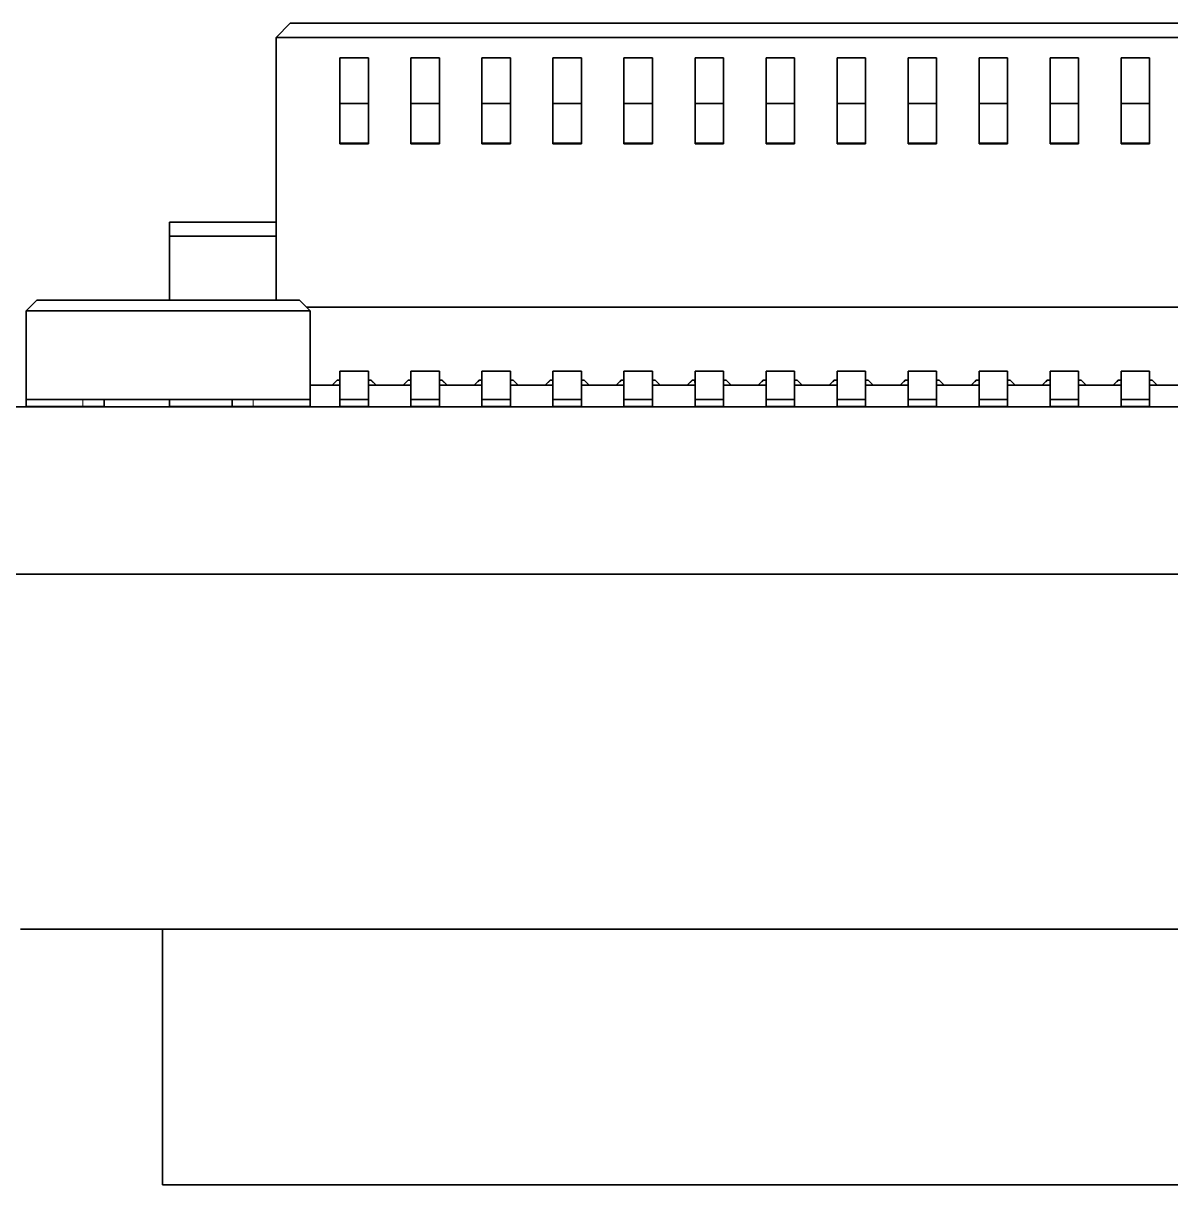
# Model space of a CAD drawing. Extents: x 415 to 970, y 249 to 591.
# Drawn here: x 596.67 to 604.75, y 332.72 to 340.9 of the extents above; entities that cross this region are included whole.
import ezdxf

# ---------------------------------------------------------------- set-up
doc = ezdxf.new("R2010")
doc.units = 0

msp = doc.modelspace()

# ---------------------------------------------------------------- linework, layer by layer
at = {"color": 7, "lineweight": 35, "ltscale": 0.003535}
msp.add_line((598.4489, 340.8046), (598.5488, 340.9046), dxfattribs=at)
msp.add_line((598.4489, 340.8046), (598.5488, 340.9046), dxfattribs=at)
at = {"color": 7, "lineweight": 35, "ltscale": 0.235001}
msp.add_line((607.9489, 340.9046), (598.5488, 340.9046), dxfattribs=at)
msp.add_line((607.9489, 340.9046), (598.5488, 340.9046), dxfattribs=at)
at = {"color": 7, "lineweight": 35, "ltscale": 0.046249}
for p, q in [((598.4489, 340.8046), (598.4489, 338.9546)), ((598.4489, 340.8046), (598.4489, 338.9546)), ((598.6138, 338.9546), (596.7639, 338.9546))]:
    msp.add_line(p, q, dxfattribs=at)
at = {"color": 7, "lineweight": 35, "ltscale": 0.0325}
for p, q in [((598.4489, 339.5046), (598.4489, 340.8046)), ((598.4489, 340.8046), (598.4489, 339.5046)), ((598.4489, 340.8046), (598.4489, 339.5046))]:
    msp.add_line(p, q, dxfattribs=at)
at = {"color": 7, "lineweight": 35, "ltscale": 0.239999}
msp.add_line((598.4489, 340.8046), (608.0488, 340.8046), dxfattribs=at)
msp.add_line((598.4489, 340.8046), (608.0488, 340.8046), dxfattribs=at)
at = {"color": 7, "lineweight": 35, "ltscale": 0.008055}
for p, q in [((598.8989, 340.3395), (598.8989, 340.6617)), ((598.8989, 340.3395), (598.8989, 340.6617)), ((599.0988, 340.3395), (599.0988, 340.6617)), ((599.0988, 340.3395), (599.0988, 340.6617)), ((599.3989, 340.3395), (599.3989, 340.6617)), ((599.3989, 340.3395), (599.3989, 340.6617)), ((599.5988, 340.3395), (599.5988, 340.6617)), ((599.5988, 340.3395), (599.5988, 340.6617)), ((599.8989, 340.3395), (599.8989, 340.6617)), ((599.8989, 340.3395), (599.8989, 340.6617)), ((600.0988, 340.3395), (600.0988, 340.6617)), ((600.0988, 340.3395), (600.0988, 340.6617)), ((600.3989, 340.3395), (600.3989, 340.6617)), ((600.3989, 340.3395), (600.3989, 340.6617)), ((600.5988, 340.3395), (600.5988, 340.6617)), ((600.5988, 340.3395), (600.5988, 340.6617)), ((600.8989, 340.3395), (600.8989, 340.6617)), ((600.8989, 340.3395), (600.8989, 340.6617)), ((601.0988, 340.3395), (601.0988, 340.6617)), ((601.0988, 340.3395), (601.0988, 340.6617)), ((601.3989, 340.3395), (601.3989, 340.6617)), ((601.3989, 340.3395), (601.3989, 340.6617)), ((601.5988, 340.3395), (601.5988, 340.6617)), ((601.5988, 340.3395), (601.5988, 340.6617)), ((601.8989, 340.3395), (601.8989, 340.6617)), ((601.8989, 340.3395), (601.8989, 340.6617)), ((602.0988, 340.3395), (602.0988, 340.6617)), ((602.0988, 340.3395), (602.0988, 340.6617)), ((602.3989, 340.3395), (602.3989, 340.6617)), ((602.3989, 340.3395), (602.3989, 340.6617)), ((602.5988, 340.3395), (602.5988, 340.6617)), ((602.5988, 340.3395), (602.5988, 340.6617)), ((602.8989, 340.3395), (602.8989, 340.6617)), ((602.8989, 340.3395), (602.8989, 340.6617)), ((603.0988, 340.3395), (603.0988, 340.6617)), ((603.0988, 340.3395), (603.0988, 340.6617)), ((603.3989, 340.3395), (603.3989, 340.6617)), ((603.3989, 340.3395), (603.3989, 340.6617)), ((603.5988, 340.3395), (603.5988, 340.6617)), ((603.5988, 340.3395), (603.5988, 340.6617)), ((603.8989, 340.3395), (603.8989, 340.6617)), ((603.8989, 340.3395), (603.8989, 340.6617)), ((604.0988, 340.3395), (604.0988, 340.6617)), ((604.0988, 340.3395), (604.0988, 340.6617)), ((604.3989, 340.3395), (604.3989, 340.6617)), ((604.3989, 340.3395), (604.3989, 340.6617)), ((604.5988, 340.3395), (604.5988, 340.6617)), ((604.5988, 340.3395), (604.5988, 340.6617))]:
    msp.add_line(p, q, dxfattribs=at)
at = {"color": 7, "lineweight": 35, "ltscale": 0.004999}
for p, q in [((599.0988, 340.6617), (598.8989, 340.6617)), ((599.0988, 340.6617), (598.8989, 340.6617)), ((599.5988, 340.6617), (599.3989, 340.6617)), ((599.5988, 340.6617), (599.3989, 340.6617)), ((600.0988, 340.6617), (599.8989, 340.6617)), ((600.0988, 340.6617), (599.8989, 340.6617)), ((600.5988, 340.6617), (600.3989, 340.6617)), ((600.5988, 340.6617), (600.3989, 340.6617)), ((601.0988, 340.6617), (600.8989, 340.6617)), ((601.0988, 340.6617), (600.8989, 340.6617)), ((601.5988, 340.6617), (601.3989, 340.6617)), ((601.5988, 340.6617), (601.3989, 340.6617)), ((602.0988, 340.6617), (601.8989, 340.6617)), ((602.0988, 340.6617), (601.8989, 340.6617)), ((602.5988, 340.6617), (602.3989, 340.6617)), ((602.5988, 340.6617), (602.3989, 340.6617)), ((603.0988, 340.6617), (602.8989, 340.6617)), ((603.0988, 340.6617), (602.8989, 340.6617)), ((603.5988, 340.6617), (603.3989, 340.6617)), ((603.5988, 340.6617), (603.3989, 340.6617)), ((604.0988, 340.6617), (603.8989, 340.6617)), ((604.0988, 340.6617), (603.8989, 340.6617)), ((604.5988, 340.6617), (604.3989, 340.6617)), ((604.5988, 340.6617), (604.3989, 340.6617)), ((598.8989, 340.3395), (599.0988, 340.3395)), ((598.8989, 340.3395), (599.0988, 340.3395)), ((599.3989, 340.3395), (599.5988, 340.3395)), ((599.3989, 340.3395), (599.5988, 340.3395)), ((599.8989, 340.3395), (600.0988, 340.3395)), ((599.8989, 340.3395), (600.0988, 340.3395)), ((600.3989, 340.3395), (600.5988, 340.3395)), ((600.3989, 340.3395), (600.5988, 340.3395)), ((600.8989, 340.3395), (601.0988, 340.3395)), ((600.8989, 340.3395), (601.0988, 340.3395)), ((601.3989, 340.3395), (601.5988, 340.3395)), ((601.3989, 340.3395), (601.5988, 340.3395)), ((601.8989, 340.3395), (602.0988, 340.3395)), ((601.8989, 340.3395), (602.0988, 340.3395)), ((602.3989, 340.3395), (602.5988, 340.3395)), ((602.3989, 340.3395), (602.5988, 340.3395)), ((602.8989, 340.3395), (603.0988, 340.3395)), ((602.8989, 340.3395), (603.0988, 340.3395)), ((603.3989, 340.3395), (603.5988, 340.3395)), ((603.3989, 340.3395), (603.5988, 340.3395)), ((603.8989, 340.3395), (604.0988, 340.3395)), ((603.8989, 340.3395), (604.0988, 340.3395)), ((604.3989, 340.3395), (604.5988, 340.3395)), ((604.3989, 340.3395), (604.5988, 340.3395)), ((599.0988, 340.0601), (598.8989, 340.0601)), ((598.8989, 340.0601), (599.0988, 340.0601)), ((598.8989, 340.06), (599.0988, 340.06)), ((598.8989, 340.0546), (599.0988, 340.0546)), ((598.8989, 340.0546), (599.0988, 340.0546)), ((599.5988, 340.0601), (599.3989, 340.0601)), ((599.3989, 340.0601), (599.5988, 340.0601)), ((599.3989, 340.06), (599.5988, 340.06)), ((599.3989, 340.0546), (599.5988, 340.0546)), ((599.3989, 340.0546), (599.5988, 340.0546)), ((600.0988, 340.0601), (599.8989, 340.0601)), ((599.8989, 340.0601), (600.0988, 340.0601)), ((599.8989, 340.06), (600.0988, 340.06)), ((599.8989, 340.0546), (600.0988, 340.0546)), ((599.8989, 340.0546), (600.0988, 340.0546)), ((600.5988, 340.0601), (600.3989, 340.0601)), ((600.3989, 340.0601), (600.5988, 340.0601)), ((600.3989, 340.06), (600.5988, 340.06)), ((600.3989, 340.0546), (600.5988, 340.0546)), ((600.3989, 340.0546), (600.5988, 340.0546)), ((601.0988, 340.0601), (600.8989, 340.0601)), ((600.8989, 340.0601), (601.0988, 340.0601)), ((600.8989, 340.06), (601.0988, 340.06)), ((600.8989, 340.0546), (601.0988, 340.0546)), ((600.8989, 340.0546), (601.0988, 340.0546)), ((601.5988, 340.0601), (601.3989, 340.0601)), ((601.3989, 340.0601), (601.5988, 340.0601)), ((601.3989, 340.06), (601.5988, 340.06)), ((601.3989, 340.0546), (601.5988, 340.0546)), ((601.3989, 340.0546), (601.5988, 340.0546)), ((601.8989, 340.0601), (602.0988, 340.0601)), ((602.0988, 340.0601), (601.8989, 340.0601)), ((601.8989, 340.06), (602.0988, 340.06)), ((601.8989, 340.0546), (602.0988, 340.0546)), ((601.8989, 340.0546), (602.0988, 340.0546)), ((602.3989, 340.0601), (602.5988, 340.0601)), ((602.5988, 340.0601), (602.3989, 340.0601)), ((602.3989, 340.06), (602.5988, 340.06)), ((602.3989, 340.0546), (602.5988, 340.0546)), ((602.3989, 340.0546), (602.5988, 340.0546)), ((602.8989, 340.0601), (603.0988, 340.0601)), ((603.0988, 340.0601), (602.8989, 340.0601)), ((602.8989, 340.06), (603.0988, 340.06)), ((602.8989, 340.0546), (603.0988, 340.0546)), ((602.8989, 340.0546), (603.0988, 340.0546)), ((603.3989, 340.0601), (603.5988, 340.0601)), ((603.5988, 340.0601), (603.3989, 340.0601)), ((603.3989, 340.06), (603.5988, 340.06)), ((603.3989, 340.0546), (603.5988, 340.0546)), ((603.3989, 340.0546), (603.5988, 340.0546)), ((604.0988, 340.0601), (603.8989, 340.0601)), ((603.8989, 340.0601), (604.0988, 340.0601)), ((603.8989, 340.06), (604.0988, 340.06)), ((603.8989, 340.0546), (604.0988, 340.0546)), ((603.8989, 340.0546), (604.0988, 340.0546)), ((604.5988, 340.0601), (604.3989, 340.0601)), ((604.3989, 340.0601), (604.5988, 340.0601)), ((604.3989, 340.06), (604.5988, 340.06)), ((604.3989, 340.0546), (604.5988, 340.0546)), ((604.3989, 340.0546), (604.5988, 340.0546)), ((598.8989, 338.4546), (599.0988, 338.4546)), ((598.8989, 338.4546), (599.0988, 338.4546)), ((599.3989, 338.4546), (599.5988, 338.4546)), ((599.3989, 338.4546), (599.5988, 338.4546)), ((599.8989, 338.4546), (600.0988, 338.4546)), ((599.8989, 338.4546), (600.0988, 338.4546)), ((600.3989, 338.4546), (600.5988, 338.4546)), ((600.3989, 338.4546), (600.5988, 338.4546)), ((600.8989, 338.4546), (601.0988, 338.4546)), ((600.8989, 338.4546), (601.0988, 338.4546)), ((601.3989, 338.4546), (601.5988, 338.4546)), ((601.3989, 338.4546), (601.5988, 338.4546)), ((601.8989, 338.4546), (602.0988, 338.4546)), ((601.8989, 338.4546), (602.0988, 338.4546)), ((602.3989, 338.4546), (602.5988, 338.4546)), ((602.3989, 338.4546), (602.5988, 338.4546)), ((602.8989, 338.4546), (603.0988, 338.4546)), ((602.8989, 338.4546), (603.0988, 338.4546)), ((603.3989, 338.4546), (603.5988, 338.4546)), ((603.3989, 338.4546), (603.5988, 338.4546)), ((603.8989, 338.4546), (604.0988, 338.4546)), ((603.8989, 338.4546), (604.0988, 338.4546)), ((604.3989, 338.4546), (604.5988, 338.4546)), ((604.3989, 338.4546), (604.5988, 338.4546)), ((598.8989, 338.2546), (599.0988, 338.2546)), ((598.8989, 338.2546), (599.0988, 338.2546)), ((599.0988, 338.2046), (598.8989, 338.2046)), ((599.0988, 338.2046), (598.8989, 338.2046)), ((598.8989, 338.2046), (599.0988, 338.2046)), ((598.8989, 338.2046), (599.0988, 338.2046)), ((598.8989, 338.2046), (599.0988, 338.2046)), ((599.3989, 338.2546), (599.5988, 338.2546)), ((599.3989, 338.2546), (599.5988, 338.2546)), ((599.5988, 338.2046), (599.3989, 338.2046)), ((599.5988, 338.2046), (599.3989, 338.2046)), ((599.3989, 338.2046), (599.5988, 338.2046)), ((599.3989, 338.2046), (599.5988, 338.2046)), ((599.3989, 338.2046), (599.5988, 338.2046)), ((599.8989, 338.2546), (600.0988, 338.2546)), ((599.8989, 338.2546), (600.0988, 338.2546)), ((600.0988, 338.2046), (599.8989, 338.2046)), ((600.0988, 338.2046), (599.8989, 338.2046)), ((599.8989, 338.2046), (600.0988, 338.2046)), ((599.8989, 338.2046), (600.0988, 338.2046)), ((599.8989, 338.2046), (600.0988, 338.2046)), ((600.3989, 338.2546), (600.5988, 338.2546)), ((600.3989, 338.2546), (600.5988, 338.2546)), ((600.5988, 338.2046), (600.3989, 338.2046)), ((600.5988, 338.2046), (600.3989, 338.2046)), ((600.3989, 338.2046), (600.5988, 338.2046)), ((600.3989, 338.2046), (600.5988, 338.2046)), ((600.3989, 338.2046), (600.5988, 338.2046)), ((600.8989, 338.2546), (601.0988, 338.2546)), ((600.8989, 338.2546), (601.0988, 338.2546)), ((601.0988, 338.2046), (600.8989, 338.2046)), ((601.0988, 338.2046), (600.8989, 338.2046)), ((600.8989, 338.2046), (601.0988, 338.2046)), ((600.8989, 338.2046), (601.0988, 338.2046)), ((600.8989, 338.2046), (601.0988, 338.2046)), ((601.3989, 338.2546), (601.5988, 338.2546)), ((601.3989, 338.2546), (601.5988, 338.2546)), ((601.5988, 338.2046), (601.3989, 338.2046)), ((601.3989, 338.2046), (601.5988, 338.2046)), ((601.3989, 338.2046), (601.5988, 338.2046)), ((601.3989, 338.2046), (601.5988, 338.2046)), ((601.5988, 338.2046), (601.3989, 338.2046)), ((601.8989, 338.2546), (602.0988, 338.2546)), ((601.8989, 338.2546), (602.0988, 338.2546)), ((601.8989, 338.2046), (602.0988, 338.2046)), ((602.0988, 338.2046), (601.8989, 338.2046)), ((602.0988, 338.2046), (601.8989, 338.2046)), ((601.8989, 338.2046), (602.0988, 338.2046)), ((601.8989, 338.2046), (602.0988, 338.2046)), ((602.3989, 338.2546), (602.5988, 338.2546)), ((602.3989, 338.2546), (602.5988, 338.2546)), ((602.3989, 338.2046), (602.5988, 338.2046)), ((602.3989, 338.2046), (602.5988, 338.2046)), ((602.3989, 338.2046), (602.5988, 338.2046)), ((602.5988, 338.2046), (602.3989, 338.2046)), ((602.5988, 338.2046), (602.3989, 338.2046)), ((602.8989, 338.2546), (603.0988, 338.2546)), ((602.8989, 338.2546), (603.0988, 338.2546)), ((603.0988, 338.2046), (602.8989, 338.2046)), ((603.0988, 338.2046), (602.8989, 338.2046)), ((602.8989, 338.2046), (603.0988, 338.2046)), ((602.8989, 338.2046), (603.0988, 338.2046)), ((602.8989, 338.2046), (603.0988, 338.2046)), ((603.3989, 338.2546), (603.5988, 338.2546)), ((603.3989, 338.2546), (603.5988, 338.2546)), ((603.5988, 338.2046), (603.3989, 338.2046)), ((603.5988, 338.2046), (603.3989, 338.2046)), ((603.3989, 338.2046), (603.5988, 338.2046)), ((603.3989, 338.2046), (603.5988, 338.2046)), ((603.3989, 338.2046), (603.5988, 338.2046)), ((603.8989, 338.2546), (604.0988, 338.2546)), ((603.8989, 338.2546), (604.0988, 338.2546)), ((603.8989, 338.2046), (604.0988, 338.2046)), ((603.8989, 338.2046), (604.0988, 338.2046)), ((603.8989, 338.2046), (604.0988, 338.2046)), ((604.0988, 338.2046), (603.8989, 338.2046)), ((604.0988, 338.2046), (603.8989, 338.2046)), ((604.3989, 338.2546), (604.5988, 338.2546)), ((604.3989, 338.2546), (604.5988, 338.2546)), ((604.3989, 338.2046), (604.5988, 338.2046)), ((604.3989, 338.2046), (604.5988, 338.2046)), ((604.3989, 338.2046), (604.5988, 338.2046)), ((604.5988, 338.2046), (604.3989, 338.2046)), ((604.5988, 338.2046), (604.3989, 338.2046))]:
    msp.add_line(p, q, dxfattribs=at)
at = {"color": 7, "lineweight": 35, "ltscale": 0.015179}
for p, q in [((598.8989, 340.0546), (598.8989, 340.6617)), ((599.3989, 340.0546), (599.3989, 340.6617)), ((599.8989, 340.0546), (599.8989, 340.6617)), ((600.3989, 340.0546), (600.3989, 340.6617)), ((600.8989, 340.0546), (600.8989, 340.6617)), ((601.3989, 340.0546), (601.3989, 340.6617)), ((601.8989, 340.0546), (601.8989, 340.6617)), ((602.3989, 340.0546), (602.3989, 340.6617)), ((602.8989, 340.0546), (602.8989, 340.6617)), ((603.3989, 340.0546), (603.3989, 340.6617)), ((603.8989, 340.0546), (603.8989, 340.6617)), ((604.3989, 340.0546), (604.3989, 340.6617))]:
    msp.add_line(p, q, dxfattribs=at)
at = {"color": 7, "lineweight": 35, "ltscale": 0.006986}
for p, q in [((598.8989, 340.3395), (598.8989, 340.0601)), ((599.0988, 340.0601), (599.0988, 340.3395)), ((599.3989, 340.3395), (599.3989, 340.0601)), ((599.5988, 340.0601), (599.5988, 340.3395)), ((599.8989, 340.3395), (599.8989, 340.0601)), ((600.0988, 340.0601), (600.0988, 340.3395)), ((600.3989, 340.3395), (600.3989, 340.0601)), ((600.5988, 340.0601), (600.5988, 340.3395)), ((600.8989, 340.3395), (600.8989, 340.0601)), ((601.0988, 340.0601), (601.0988, 340.3395)), ((601.3989, 340.3395), (601.3989, 340.0601)), ((601.5988, 340.0601), (601.5988, 340.3395)), ((601.8989, 340.3395), (601.8989, 340.0601)), ((602.0988, 340.0601), (602.0988, 340.3395)), ((602.3989, 340.3395), (602.3989, 340.0601)), ((602.5988, 340.0601), (602.5988, 340.3395)), ((602.8989, 340.3395), (602.8989, 340.0601)), ((603.0988, 340.0601), (603.0988, 340.3395)), ((603.3989, 340.3395), (603.3989, 340.0601)), ((603.5988, 340.0601), (603.5988, 340.3395)), ((603.8989, 340.3395), (603.8989, 340.0601)), ((604.0988, 340.0601), (604.0988, 340.3395)), ((604.3989, 340.3395), (604.3989, 340.0601)), ((604.5988, 340.0601), (604.5988, 340.3395))]:
    msp.add_line(p, q, dxfattribs=at)
at = {"color": 7, "lineweight": 35, "ltscale": 0.002122}
for p, q in [((598.8989, 340.2546), (598.8989, 340.3395)), ((599.0988, 340.2546), (599.0988, 340.3395)), ((599.3989, 340.2546), (599.3989, 340.3395)), ((599.5988, 340.2546), (599.5988, 340.3395)), ((599.8989, 340.2546), (599.8989, 340.3395)), ((600.0988, 340.2546), (600.0988, 340.3395)), ((600.3989, 340.2546), (600.3989, 340.3395)), ((600.5988, 340.2546), (600.5988, 340.3395)), ((600.8989, 340.2546), (600.8989, 340.3395)), ((601.0988, 340.2546), (601.0988, 340.3395)), ((601.3989, 340.2546), (601.3989, 340.3395)), ((601.5988, 340.2546), (601.5988, 340.3395)), ((601.8989, 340.2546), (601.8989, 340.3395)), ((602.0988, 340.2546), (602.0988, 340.3395)), ((602.3989, 340.2546), (602.3989, 340.3395)), ((602.5988, 340.2546), (602.5988, 340.3395)), ((602.8989, 340.2546), (602.8989, 340.3395)), ((603.0988, 340.2546), (603.0988, 340.3395)), ((603.3989, 340.2546), (603.3989, 340.3395)), ((603.5988, 340.2546), (603.5988, 340.3395)), ((603.8989, 340.2546), (603.8989, 340.3395)), ((604.0988, 340.2546), (604.0988, 340.3395)), ((604.3989, 340.2546), (604.3989, 340.3395)), ((604.5988, 340.2546), (604.5988, 340.3395))]:
    msp.add_line(p, q, dxfattribs=at)
at = {"color": 7, "lineweight": 35, "ltscale": 0.004864}
for p, q in [((598.8989, 340.0601), (598.8989, 340.2546)), ((599.0988, 340.0601), (599.0988, 340.2546)), ((599.3989, 340.0601), (599.3989, 340.2546)), ((599.5988, 340.0601), (599.5988, 340.2546)), ((599.8989, 340.0601), (599.8989, 340.2546)), ((600.0988, 340.0601), (600.0988, 340.2546)), ((600.3989, 340.0601), (600.3989, 340.2546)), ((600.5988, 340.0601), (600.5988, 340.2546)), ((600.8989, 340.0601), (600.8989, 340.2546)), ((601.0988, 340.0601), (601.0988, 340.2546)), ((601.3989, 340.0601), (601.3989, 340.2546)), ((601.5988, 340.0601), (601.5988, 340.2546)), ((601.8989, 340.0601), (601.8989, 340.2546)), ((602.0988, 340.0601), (602.0988, 340.2546)), ((602.3989, 340.0601), (602.3989, 340.2546)), ((602.5988, 340.0601), (602.5988, 340.2546)), ((602.8989, 340.0601), (602.8989, 340.2546)), ((603.0988, 340.0601), (603.0988, 340.2546)), ((603.3989, 340.0601), (603.3989, 340.2546)), ((603.5988, 340.0601), (603.5988, 340.2546)), ((603.8989, 340.0601), (603.8989, 340.2546)), ((604.0988, 340.0601), (604.0988, 340.2546)), ((604.3989, 340.0601), (604.3989, 340.2546)), ((604.5988, 340.0601), (604.5988, 340.2546))]:
    msp.add_line(p, q, dxfattribs=at)
at = {"color": 7, "lineweight": 35, "ltscale": 0.000137329}
for p, q in [((598.8989, 340.0546), (598.8989, 340.0601)), ((599.0988, 340.0546), (599.0988, 340.0601)), ((599.3989, 340.0546), (599.3989, 340.0601)), ((599.5988, 340.0546), (599.5988, 340.0601)), ((599.8989, 340.0546), (599.8989, 340.0601)), ((600.0988, 340.0546), (600.0988, 340.0601)), ((600.3989, 340.0546), (600.3989, 340.0601)), ((600.5988, 340.0546), (600.5988, 340.0601)), ((600.8989, 340.0546), (600.8989, 340.0601)), ((601.0988, 340.0546), (601.0988, 340.0601)), ((601.3989, 340.0546), (601.3989, 340.0601)), ((601.5988, 340.0546), (601.5988, 340.0601)), ((601.8989, 340.0546), (601.8989, 340.0601)), ((602.0988, 340.0546), (602.0988, 340.0601)), ((602.3989, 340.0546), (602.3989, 340.0601)), ((602.5988, 340.0546), (602.5988, 340.0601)), ((602.8989, 340.0546), (602.8989, 340.0601)), ((603.0988, 340.0546), (603.0988, 340.0601)), ((603.3989, 340.0546), (603.3989, 340.0601)), ((603.5988, 340.0546), (603.5988, 340.0601)), ((603.8989, 340.0546), (603.8989, 340.0601)), ((604.0988, 340.0546), (604.0988, 340.0601)), ((604.3989, 340.0546), (604.3989, 340.0601)), ((604.5988, 340.0546), (604.5988, 340.0601))]:
    msp.add_line(p, q, dxfattribs=at)
at = {"color": 7, "lineweight": 35, "ltscale": 0.000136566}
for p, q in [((598.8989, 340.0546), (598.8989, 340.06)), ((599.0988, 340.0546), (599.0988, 340.06)), ((599.3989, 340.0546), (599.3989, 340.06)), ((599.5988, 340.0546), (599.5988, 340.06)), ((599.8989, 340.0546), (599.8989, 340.06)), ((600.0988, 340.0546), (600.0988, 340.06)), ((600.3989, 340.0546), (600.3989, 340.06)), ((600.5988, 340.0546), (600.5988, 340.06)), ((600.8989, 340.0546), (600.8989, 340.06)), ((601.0988, 340.0546), (601.0988, 340.06)), ((601.3989, 340.0546), (601.3989, 340.06)), ((601.5988, 340.0546), (601.5988, 340.06)), ((601.8989, 340.0546), (601.8989, 340.06)), ((602.0988, 340.0546), (602.0988, 340.06)), ((602.3989, 340.0546), (602.3989, 340.06)), ((602.5988, 340.0546), (602.5988, 340.06)), ((602.8989, 340.0546), (602.8989, 340.06)), ((603.0988, 340.0546), (603.0988, 340.06)), ((603.3989, 340.0546), (603.3989, 340.06)), ((603.5988, 340.0546), (603.5988, 340.06)), ((603.8989, 340.0546), (603.8989, 340.06)), ((604.0988, 340.0546), (604.0988, 340.06)), ((604.3989, 340.0546), (604.3989, 340.06)), ((604.5988, 340.0546), (604.5988, 340.06))]:
    msp.add_line(p, q, dxfattribs=at)
at = {"color": 7, "lineweight": 35, "ltscale": 0.0025}
for p, q in [((597.6989, 339.4046), (597.6989, 339.5046)), ((597.6989, 339.4046), (597.6989, 339.5046)), ((597.6989, 339.5046), (597.6989, 339.4046)), ((598.4489, 339.4046), (598.4489, 339.5046)), ((601.8989, 338.2546), (601.8989, 338.3546)), ((602.3989, 338.2546), (602.3989, 338.3546)), ((602.8989, 338.2546), (602.8989, 338.3546)), ((603.3989, 338.2546), (603.3989, 338.3546)), ((603.8989, 338.2546), (603.8989, 338.3546)), ((604.3989, 338.2546), (604.3989, 338.3546))]:
    msp.add_line(p, q, dxfattribs=at)
at = {"color": 7, "lineweight": 35, "ltscale": 0.01875}
for p, q in [((598.4489, 339.5046), (597.6989, 339.5046)), ((598.4489, 339.5046), (597.6989, 339.5046)), ((598.4489, 339.4046), (597.6989, 339.4046)), ((598.4489, 339.4046), (597.6989, 339.4046))]:
    msp.add_line(p, q, dxfattribs=at)
at = {"color": 7, "lineweight": 35, "ltscale": 0.01125}
for p, q in [((597.6989, 338.9546), (597.6989, 339.4046)), ((597.6989, 339.4046), (597.6989, 338.9546)), ((597.6989, 338.9546), (597.6989, 339.4046)), ((598.4489, 339.4046), (598.4489, 338.9546))]:
    msp.add_line(p, q, dxfattribs=at)
at = {"color": 7, "lineweight": 35, "ltscale": 0.002652}
for p, q in [((596.6888, 338.8796), (596.7639, 338.9546)), ((598.6138, 338.9546), (598.6888, 338.8796))]:
    msp.add_line(p, q, dxfattribs=at)
at = {"color": 7, "lineweight": 35, "ltscale": 0.05}
for p, q in [((596.6888, 338.8796), (598.6888, 338.8796)), ((598.6888, 338.2546), (596.6888, 338.2546))]:
    msp.add_line(p, q, dxfattribs=at)
at = {"color": 7, "lineweight": 35, "ltscale": 0.015625}
for p, q in [((596.6888, 338.8796), (596.6888, 338.2546)), ((598.6888, 338.8796), (598.6888, 338.2546))]:
    msp.add_line(p, q, dxfattribs=at)
at = {"color": 7, "lineweight": 35, "ltscale": 0.253375}
msp.add_line((608.7988, 338.9046), (598.6638, 338.9046), dxfattribs=at)
msp.add_line((608.7988, 338.9046), (598.6638, 338.9046), dxfattribs=at)
at = {"color": 7, "lineweight": 35, "ltscale": 0.005}
for p, q in [((598.8989, 338.2546), (598.8989, 338.4546)), ((598.8989, 338.2546), (598.8989, 338.4546)), ((599.0988, 338.2546), (599.0988, 338.4546)), ((599.0988, 338.2546), (599.0988, 338.4546)), ((599.3989, 338.2546), (599.3989, 338.4546)), ((599.3989, 338.2546), (599.3989, 338.4546)), ((599.5988, 338.2546), (599.5988, 338.4546)), ((599.5988, 338.2546), (599.5988, 338.4546)), ((599.8989, 338.2546), (599.8989, 338.4546)), ((599.8989, 338.2546), (599.8989, 338.4546)), ((600.0988, 338.2546), (600.0988, 338.4546)), ((600.0988, 338.2546), (600.0988, 338.4546)), ((600.3989, 338.2546), (600.3989, 338.4546)), ((600.3989, 338.2546), (600.3989, 338.4546)), ((600.5988, 338.2546), (600.5988, 338.4546)), ((600.5988, 338.2546), (600.5988, 338.4546)), ((600.8989, 338.2546), (600.8989, 338.4546)), ((600.8989, 338.2546), (600.8989, 338.4546)), ((601.0988, 338.2546), (601.0988, 338.4546)), ((601.0988, 338.2546), (601.0988, 338.4546)), ((601.3989, 338.2546), (601.3989, 338.4546)), ((601.3989, 338.2546), (601.3989, 338.4546)), ((601.5988, 338.2546), (601.5988, 338.4546)), ((601.5988, 338.2546), (601.5988, 338.4546)), ((601.8989, 338.2546), (601.8989, 338.4546)), ((601.8989, 338.2546), (601.8989, 338.4546)), ((602.0988, 338.2546), (602.0988, 338.4546)), ((602.0988, 338.2546), (602.0988, 338.4546)), ((602.3989, 338.2546), (602.3989, 338.4546)), ((602.3989, 338.2546), (602.3989, 338.4546)), ((602.5988, 338.2546), (602.5988, 338.4546)), ((602.5988, 338.2546), (602.5988, 338.4546)), ((602.8989, 338.2546), (602.8989, 338.4546)), ((602.8989, 338.2546), (602.8989, 338.4546)), ((603.0988, 338.2546), (603.0988, 338.4546)), ((603.0988, 338.2546), (603.0988, 338.4546)), ((603.3989, 338.2546), (603.3989, 338.4546)), ((603.3989, 338.2546), (603.3989, 338.4546)), ((603.5988, 338.2546), (603.5988, 338.4546)), ((603.5988, 338.2546), (603.5988, 338.4546)), ((603.8989, 338.2546), (603.8989, 338.4546)), ((603.8989, 338.2546), (603.8989, 338.4546)), ((604.0988, 338.2546), (604.0988, 338.4546)), ((604.0988, 338.2546), (604.0988, 338.4546)), ((604.3989, 338.2546), (604.3989, 338.4546)), ((604.3989, 338.2546), (604.3989, 338.4546)), ((604.5988, 338.2546), (604.5988, 338.4546)), ((604.5988, 338.2546), (604.5988, 338.4546))]:
    msp.add_line(p, q, dxfattribs=at)
at = {"color": 7, "lineweight": 35, "ltscale": 0.001625}
for p, q in [((598.8989, 338.3896), (598.8989, 338.4546)), ((599.3989, 338.3896), (599.3989, 338.4546)), ((599.8989, 338.3896), (599.8989, 338.4546)), ((600.3989, 338.3896), (600.3989, 338.4546)), ((600.8989, 338.3896), (600.8989, 338.4546)), ((601.3989, 338.3896), (601.3989, 338.4546)), ((601.8989, 338.3896), (601.8989, 338.4546)), ((602.3989, 338.3896), (602.3989, 338.4546)), ((602.8989, 338.3896), (602.8989, 338.4546)), ((603.3989, 338.3896), (603.3989, 338.4546)), ((603.8989, 338.3896), (603.8989, 338.4546)), ((604.3989, 338.3896), (604.3989, 338.4546))]:
    msp.add_line(p, q, dxfattribs=at)
at = {"color": 7, "lineweight": 35, "ltscale": 0.003874}
for p, q in [((598.8438, 338.3546), (598.6888, 338.3546)), ((598.6888, 338.3546), (598.8438, 338.3546)), ((598.6888, 338.3546), (598.8438, 338.3546))]:
    msp.add_line(p, q, dxfattribs=at)
at = {"color": 7, "lineweight": 35, "ltscale": 0.001238}
for p, q in [((598.8788, 338.3896), (598.8438, 338.3546)), ((598.8788, 338.3896), (598.8438, 338.3546)), ((598.8788, 338.3896), (598.8438, 338.3546)), ((599.1539, 338.3546), (599.1188, 338.3896)), ((599.1188, 338.3896), (599.1539, 338.3546)), ((599.1539, 338.3546), (599.1188, 338.3896)), ((599.3788, 338.3896), (599.3438, 338.3546)), ((599.3788, 338.3896), (599.3438, 338.3546)), ((599.3788, 338.3896), (599.3438, 338.3546)), ((599.6539, 338.3546), (599.6188, 338.3896)), ((599.6188, 338.3896), (599.6539, 338.3546)), ((599.6539, 338.3546), (599.6188, 338.3896)), ((599.8788, 338.3896), (599.8438, 338.3546)), ((599.8788, 338.3896), (599.8438, 338.3546)), ((599.8788, 338.3896), (599.8438, 338.3546)), ((600.1539, 338.3546), (600.1188, 338.3896)), ((600.1539, 338.3546), (600.1188, 338.3896)), ((600.1539, 338.3546), (600.1188, 338.3896)), ((600.3788, 338.3896), (600.3438, 338.3546)), ((600.3438, 338.3546), (600.3788, 338.3896)), ((600.3788, 338.3896), (600.3438, 338.3546)), ((600.6539, 338.3546), (600.6188, 338.3896)), ((600.6539, 338.3546), (600.6188, 338.3896)), ((600.6539, 338.3546), (600.6188, 338.3896)), ((600.8788, 338.3896), (600.8438, 338.3546)), ((600.8788, 338.3896), (600.8438, 338.3546)), ((600.8788, 338.3896), (600.8438, 338.3546)), ((601.1539, 338.3546), (601.1188, 338.3896)), ((601.1539, 338.3546), (601.1188, 338.3896)), ((601.1539, 338.3546), (601.1188, 338.3896)), ((601.3788, 338.3896), (601.3438, 338.3546)), ((601.3438, 338.3546), (601.3788, 338.3896)), ((601.3788, 338.3896), (601.3438, 338.3546)), ((601.6539, 338.3546), (601.6188, 338.3896)), ((601.6539, 338.3546), (601.6188, 338.3896)), ((601.6539, 338.3546), (601.6188, 338.3896)), ((601.8788, 338.3896), (601.8438, 338.3546)), ((601.8788, 338.3896), (601.8438, 338.3546)), ((601.8788, 338.3896), (601.8438, 338.3546)), ((602.1539, 338.3546), (602.1188, 338.3896)), ((602.1539, 338.3546), (602.1188, 338.3896)), ((602.1539, 338.3546), (602.1188, 338.3896)), ((602.3788, 338.3896), (602.3438, 338.3546)), ((602.3788, 338.3896), (602.3438, 338.3546)), ((602.3788, 338.3896), (602.3438, 338.3546)), ((602.6539, 338.3546), (602.6188, 338.3896)), ((602.6539, 338.3546), (602.6188, 338.3896)), ((602.6539, 338.3546), (602.6188, 338.3896)), ((602.8788, 338.3896), (602.8438, 338.3546)), ((602.8788, 338.3896), (602.8438, 338.3546)), ((602.8788, 338.3896), (602.8438, 338.3546)), ((603.1539, 338.3546), (603.1188, 338.3896)), ((603.1539, 338.3546), (603.1188, 338.3896)), ((603.1539, 338.3546), (603.1188, 338.3896)), ((603.3788, 338.3896), (603.3438, 338.3546)), ((603.3788, 338.3896), (603.3438, 338.3546)), ((603.3788, 338.3896), (603.3438, 338.3546)), ((603.6539, 338.3546), (603.6188, 338.3896)), ((603.6539, 338.3546), (603.6188, 338.3896)), ((603.6539, 338.3546), (603.6188, 338.3896)), ((603.8788, 338.3896), (603.8438, 338.3546)), ((603.8788, 338.3896), (603.8438, 338.3546)), ((603.8788, 338.3896), (603.8438, 338.3546)), ((604.1539, 338.3546), (604.1188, 338.3896)), ((604.1539, 338.3546), (604.1188, 338.3896)), ((604.1539, 338.3546), (604.1188, 338.3896)), ((604.3788, 338.3896), (604.3438, 338.3546)), ((604.3788, 338.3896), (604.3438, 338.3546)), ((604.3788, 338.3896), (604.3438, 338.3546)), ((604.6539, 338.3546), (604.6188, 338.3896)), ((604.6539, 338.3546), (604.6188, 338.3896)), ((604.6539, 338.3546), (604.6188, 338.3896))]:
    msp.add_line(p, q, dxfattribs=at)
at = {"color": 7, "lineweight": 35, "ltscale": 0.001376}
for p, q in [((598.8438, 338.3546), (598.8989, 338.3546)), ((598.8989, 338.3546), (598.8438, 338.3546)), ((598.8438, 338.3546), (598.8989, 338.3546)), ((599.0988, 338.3546), (599.1539, 338.3546)), ((599.1539, 338.3546), (599.0988, 338.3546)), ((599.0988, 338.3546), (599.1539, 338.3546)), ((599.3438, 338.3546), (599.3989, 338.3546)), ((599.3989, 338.3546), (599.3438, 338.3546)), ((599.3438, 338.3546), (599.3989, 338.3546)), ((599.5988, 338.3546), (599.6539, 338.3546)), ((599.6539, 338.3546), (599.5988, 338.3546)), ((599.5988, 338.3546), (599.6539, 338.3546)), ((599.8438, 338.3546), (599.8989, 338.3546)), ((599.8989, 338.3546), (599.8438, 338.3546)), ((599.8438, 338.3546), (599.8989, 338.3546)), ((600.0988, 338.3546), (600.1539, 338.3546)), ((600.1539, 338.3546), (600.0988, 338.3546)), ((600.0988, 338.3546), (600.1539, 338.3546)), ((600.3438, 338.3546), (600.3989, 338.3546)), ((600.3989, 338.3546), (600.3438, 338.3546)), ((600.3438, 338.3546), (600.3989, 338.3546)), ((600.5988, 338.3546), (600.6539, 338.3546)), ((600.6539, 338.3546), (600.5988, 338.3546)), ((600.5988, 338.3546), (600.6539, 338.3546)), ((600.8438, 338.3546), (600.8989, 338.3546)), ((600.8989, 338.3546), (600.8438, 338.3546)), ((600.8438, 338.3546), (600.8989, 338.3546)), ((601.0988, 338.3546), (601.1539, 338.3546)), ((601.1539, 338.3546), (601.0988, 338.3546)), ((601.0988, 338.3546), (601.1539, 338.3546)), ((601.3438, 338.3546), (601.3989, 338.3546)), ((601.3989, 338.3546), (601.3438, 338.3546)), ((601.3438, 338.3546), (601.3989, 338.3546)), ((601.5988, 338.3546), (601.6539, 338.3546)), ((601.6539, 338.3546), (601.5988, 338.3546)), ((601.5988, 338.3546), (601.6539, 338.3546)), ((601.8989, 338.3546), (601.8438, 338.3546)), ((601.8438, 338.3546), (601.8989, 338.3546)), ((601.8438, 338.3546), (601.8989, 338.3546)), ((602.1539, 338.3546), (602.0988, 338.3546)), ((602.0988, 338.3546), (602.1539, 338.3546)), ((602.0988, 338.3546), (602.1539, 338.3546)), ((602.3989, 338.3546), (602.3438, 338.3546)), ((602.3438, 338.3546), (602.3989, 338.3546)), ((602.3438, 338.3546), (602.3989, 338.3546)), ((602.6539, 338.3546), (602.5988, 338.3546)), ((602.5988, 338.3546), (602.6539, 338.3546)), ((602.5988, 338.3546), (602.6539, 338.3546)), ((602.8989, 338.3546), (602.8438, 338.3546)), ((602.8438, 338.3546), (602.8989, 338.3546)), ((602.8438, 338.3546), (602.8989, 338.3546)), ((603.1539, 338.3546), (603.0988, 338.3546)), ((603.0988, 338.3546), (603.1539, 338.3546)), ((603.0988, 338.3546), (603.1539, 338.3546)), ((603.3989, 338.3546), (603.3438, 338.3546)), ((603.3438, 338.3546), (603.3989, 338.3546)), ((603.3438, 338.3546), (603.3989, 338.3546)), ((603.6539, 338.3546), (603.5988, 338.3546)), ((603.5988, 338.3546), (603.6539, 338.3546)), ((603.5988, 338.3546), (603.6539, 338.3546)), ((603.8989, 338.3546), (603.8438, 338.3546)), ((603.8438, 338.3546), (603.8989, 338.3546)), ((603.8438, 338.3546), (603.8989, 338.3546)), ((604.1539, 338.3546), (604.0988, 338.3546)), ((604.0988, 338.3546), (604.1539, 338.3546)), ((604.0988, 338.3546), (604.1539, 338.3546)), ((604.3989, 338.3546), (604.3438, 338.3546)), ((604.3438, 338.3546), (604.3989, 338.3546)), ((604.3438, 338.3546), (604.3989, 338.3546)), ((604.6539, 338.3546), (604.5988, 338.3546)), ((604.5988, 338.3546), (604.6539, 338.3546)), ((604.5988, 338.3546), (604.6539, 338.3546))]:
    msp.add_line(p, q, dxfattribs=at)
at = {"color": 7, "lineweight": 35, "ltscale": 0.00036307}
for p, q in [((598.8686, 338.3793), (598.8788, 338.3896)), ((599.3686, 338.3793), (599.3788, 338.3896)), ((599.8686, 338.3793), (599.8788, 338.3896)), ((600.8686, 338.3793), (600.8788, 338.3896)), ((601.8686, 338.3793), (601.8788, 338.3896)), ((602.3686, 338.3793), (602.3788, 338.3896)), ((602.8686, 338.3793), (602.8788, 338.3896)), ((603.3686, 338.3793), (603.3788, 338.3896)), ((603.8686, 338.3793), (603.8788, 338.3896)), ((604.3686, 338.3793), (604.3788, 338.3896))]:
    msp.add_line(p, q, dxfattribs=at)
at = {"color": 7, "lineweight": 35, "ltscale": 0.000500488}
for p, q in [((598.8989, 338.3896), (598.8788, 338.3896)), ((598.8989, 338.3896), (598.8788, 338.3896)), ((598.8989, 338.3896), (598.8788, 338.3896)), ((599.1188, 338.3896), (599.0988, 338.3896)), ((599.1188, 338.3896), (599.0988, 338.3896)), ((599.1188, 338.3896), (599.0988, 338.3896)), ((599.3989, 338.3896), (599.3788, 338.3896)), ((599.3989, 338.3896), (599.3788, 338.3896)), ((599.3989, 338.3896), (599.3788, 338.3896)), ((599.6188, 338.3896), (599.5988, 338.3896)), ((599.6188, 338.3896), (599.5988, 338.3896)), ((599.6188, 338.3896), (599.5988, 338.3896)), ((599.8989, 338.3896), (599.8788, 338.3896)), ((599.8989, 338.3896), (599.8788, 338.3896)), ((599.8989, 338.3896), (599.8788, 338.3896)), ((600.1188, 338.3896), (600.0988, 338.3896)), ((600.1188, 338.3896), (600.0988, 338.3896)), ((600.1188, 338.3896), (600.0988, 338.3896)), ((600.3989, 338.3896), (600.3788, 338.3896)), ((600.3989, 338.3896), (600.3788, 338.3896)), ((600.3989, 338.3896), (600.3788, 338.3896)), ((600.6188, 338.3896), (600.5988, 338.3896)), ((600.6188, 338.3896), (600.5988, 338.3896)), ((600.6188, 338.3896), (600.5988, 338.3896)), ((600.8989, 338.3896), (600.8788, 338.3896)), ((600.8989, 338.3896), (600.8788, 338.3896)), ((600.8989, 338.3896), (600.8788, 338.3896)), ((601.1188, 338.3896), (601.0988, 338.3896)), ((601.1188, 338.3896), (601.0988, 338.3896)), ((601.1188, 338.3896), (601.0988, 338.3896)), ((601.3989, 338.3896), (601.3788, 338.3896)), ((601.3989, 338.3896), (601.3788, 338.3896)), ((601.3989, 338.3896), (601.3788, 338.3896)), ((601.6188, 338.3896), (601.5988, 338.3896)), ((601.6188, 338.3896), (601.5988, 338.3896)), ((601.6188, 338.3896), (601.5988, 338.3896)), ((601.8989, 338.3896), (601.8788, 338.3896)), ((601.8989, 338.3896), (601.8788, 338.3896)), ((601.8989, 338.3896), (601.8788, 338.3896)), ((602.1188, 338.3896), (602.0988, 338.3896)), ((602.1188, 338.3896), (602.0988, 338.3896)), ((602.1188, 338.3896), (602.0988, 338.3896)), ((602.3989, 338.3896), (602.3788, 338.3896)), ((602.3989, 338.3896), (602.3788, 338.3896)), ((602.3989, 338.3896), (602.3788, 338.3896)), ((602.6188, 338.3896), (602.5988, 338.3896)), ((602.6188, 338.3896), (602.5988, 338.3896)), ((602.6188, 338.3896), (602.5988, 338.3896)), ((602.8989, 338.3896), (602.8788, 338.3896)), ((602.8989, 338.3896), (602.8788, 338.3896)), ((602.8989, 338.3896), (602.8788, 338.3896)), ((603.1188, 338.3896), (603.0988, 338.3896)), ((603.1188, 338.3896), (603.0988, 338.3896)), ((603.1188, 338.3896), (603.0988, 338.3896)), ((603.3989, 338.3896), (603.3788, 338.3896)), ((603.3989, 338.3896), (603.3788, 338.3896)), ((603.3989, 338.3896), (603.3788, 338.3896)), ((603.6188, 338.3896), (603.5988, 338.3896)), ((603.6188, 338.3896), (603.5988, 338.3896)), ((603.6188, 338.3896), (603.5988, 338.3896)), ((603.8989, 338.3896), (603.8788, 338.3896)), ((603.8989, 338.3896), (603.8788, 338.3896)), ((603.8989, 338.3896), (603.8788, 338.3896)), ((604.1188, 338.3896), (604.0988, 338.3896)), ((604.1188, 338.3896), (604.0988, 338.3896)), ((604.1188, 338.3896), (604.0988, 338.3896)), ((604.3989, 338.3896), (604.3788, 338.3896)), ((604.3989, 338.3896), (604.3788, 338.3896)), ((604.3989, 338.3896), (604.3788, 338.3896)), ((604.6188, 338.3896), (604.5988, 338.3896)), ((604.6188, 338.3896), (604.5988, 338.3896)), ((604.6188, 338.3896), (604.5988, 338.3896))]:
    msp.add_line(p, q, dxfattribs=at)
at = {"color": 7, "lineweight": 35, "ltscale": 0.000875092}
for p, q in [((598.8989, 338.3546), (598.8989, 338.3896)), ((599.3989, 338.3546), (599.3989, 338.3896)), ((599.8989, 338.3546), (599.8989, 338.3896)), ((600.8989, 338.3546), (600.8989, 338.3896)), ((601.8989, 338.3546), (601.8989, 338.3896)), ((602.3989, 338.3546), (602.3989, 338.3896)), ((602.8989, 338.3546), (602.8989, 338.3896)), ((603.3989, 338.3546), (603.3989, 338.3896)), ((603.8989, 338.3546), (603.8989, 338.3896)), ((604.3989, 338.3546), (604.3989, 338.3896))]:
    msp.add_line(p, q, dxfattribs=at)
at = {"color": 7, "lineweight": 35, "ltscale": 0.002503}
for p, q in [((598.8989, 338.2546), (598.8989, 338.3547)), ((599.3989, 338.2546), (599.3989, 338.3547)), ((599.8989, 338.2546), (599.8989, 338.3547)), ((600.3989, 338.2546), (600.3989, 338.3547)), ((600.8989, 338.2546), (600.8989, 338.3547)), ((601.3989, 338.2546), (601.3989, 338.3547))]:
    msp.add_line(p, q, dxfattribs=at)
at = {"color": 7, "lineweight": 35, "ltscale": 0.000712585}
for p, q in [((598.8989, 338.3261), (598.8989, 338.3546)), ((598.8989, 338.3546), (598.8989, 338.3261)), ((599.3989, 338.3261), (599.3989, 338.3546)), ((599.3989, 338.3546), (599.3989, 338.3261)), ((599.8989, 338.3261), (599.8989, 338.3546)), ((599.8989, 338.3546), (599.8989, 338.3261)), ((600.3989, 338.3261), (600.3989, 338.3546)), ((600.3989, 338.3546), (600.3989, 338.3261)), ((600.8989, 338.3261), (600.8989, 338.3546)), ((600.8989, 338.3546), (600.8989, 338.3261)), ((601.3989, 338.3261), (601.3989, 338.3546)), ((601.3989, 338.3546), (601.3989, 338.3261)), ((601.8989, 338.3546), (601.8989, 338.3261)), ((601.8989, 338.3261), (601.8989, 338.3546)), ((602.3989, 338.3261), (602.3989, 338.3546)), ((602.3989, 338.3546), (602.3989, 338.3261)), ((602.8989, 338.3261), (602.8989, 338.3546)), ((602.8989, 338.3546), (602.8989, 338.3261)), ((603.3989, 338.3261), (603.3989, 338.3546)), ((603.3989, 338.3546), (603.3989, 338.3261)), ((603.8989, 338.3546), (603.8989, 338.3261)), ((603.8989, 338.3261), (603.8989, 338.3546)), ((604.3989, 338.3546), (604.3989, 338.3261)), ((604.3989, 338.3261), (604.3989, 338.3546))]:
    msp.add_line(p, q, dxfattribs=at)
at = {"color": 7, "lineweight": 35, "ltscale": 0.000875177}
for p, q in [((599.0988, 338.3546), (599.0993, 338.3896)), ((599.5988, 338.3546), (599.5993, 338.3896)), ((600.3989, 338.3546), (600.3984, 338.3896)), ((601.3989, 338.3546), (601.3984, 338.3896))]:
    msp.add_line(p, q, dxfattribs=at)
at = {"color": 7, "lineweight": 35, "ltscale": 0.001272}
for p, q in [((599.1539, 338.3546), (599.1169, 338.3896)), ((599.6539, 338.3546), (599.6169, 338.3896)), ((600.3807, 338.3896), (600.3438, 338.3546)), ((601.3807, 338.3896), (601.3438, 338.3546))]:
    msp.add_line(p, q, dxfattribs=at)
at = {"color": 7, "lineweight": 35, "ltscale": 0.004749}
for p, q in [((599.3438, 338.3546), (599.1539, 338.3546)), ((599.1539, 338.3546), (599.3438, 338.3546)), ((599.1539, 338.3546), (599.3438, 338.3546)), ((599.8438, 338.3546), (599.6539, 338.3546)), ((599.6539, 338.3546), (599.8438, 338.3546)), ((599.6539, 338.3546), (599.8438, 338.3546)), ((600.3438, 338.3546), (600.1539, 338.3546)), ((600.1539, 338.3546), (600.3438, 338.3546)), ((600.1539, 338.3546), (600.3438, 338.3546)), ((600.8438, 338.3546), (600.6539, 338.3546)), ((600.6539, 338.3546), (600.8438, 338.3546)), ((600.6539, 338.3546), (600.8438, 338.3546)), ((601.3438, 338.3546), (601.1539, 338.3546)), ((601.1539, 338.3546), (601.3438, 338.3546)), ((601.1539, 338.3546), (601.3438, 338.3546)), ((601.8438, 338.3546), (601.6539, 338.3546)), ((601.6539, 338.3546), (601.8438, 338.3546)), ((601.6539, 338.3546), (601.8438, 338.3546)), ((602.3438, 338.3546), (602.1539, 338.3546)), ((602.1539, 338.3546), (602.3438, 338.3546)), ((602.1539, 338.3546), (602.3438, 338.3546)), ((602.8438, 338.3546), (602.6539, 338.3546)), ((602.6539, 338.3546), (602.8438, 338.3546)), ((602.6539, 338.3546), (602.8438, 338.3546)), ((603.3438, 338.3546), (603.1539, 338.3546)), ((603.1539, 338.3546), (603.3438, 338.3546)), ((603.1539, 338.3546), (603.3438, 338.3546)), ((603.8438, 338.3546), (603.6539, 338.3546)), ((603.6539, 338.3546), (603.8438, 338.3546)), ((603.6539, 338.3546), (603.8438, 338.3546)), ((604.3438, 338.3546), (604.1539, 338.3546)), ((604.1539, 338.3546), (604.3438, 338.3546)), ((604.1539, 338.3546), (604.3438, 338.3546)), ((604.8438, 338.3546), (604.6539, 338.3546)), ((604.6539, 338.3546), (604.8438, 338.3546)), ((604.6539, 338.3546), (604.8438, 338.3546))]:
    msp.add_line(p, q, dxfattribs=at)
at = {"color": 7, "lineweight": 35, "ltscale": 0.000479058}
msp.add_line((600.3653, 338.3761), (600.3788, 338.3896), dxfattribs=at)
at = {"color": 7, "lineweight": 35, "ltscale": 0.003037}
for p, q in [((598.8989, 338.2046), (598.8989, 338.3261)), ((598.8989, 338.2046), (598.8989, 338.3261)), ((599.3989, 338.2046), (599.3989, 338.3261)), ((599.3989, 338.2046), (599.3989, 338.3261)), ((599.8989, 338.2046), (599.8989, 338.3261)), ((599.8989, 338.2046), (599.8989, 338.3261)), ((600.3989, 338.2046), (600.3989, 338.3261)), ((600.3989, 338.2046), (600.3989, 338.3261)), ((600.8989, 338.2046), (600.8989, 338.3261)), ((600.8989, 338.2046), (600.8989, 338.3261)), ((601.3989, 338.2046), (601.3989, 338.3261)), ((601.3989, 338.2046), (601.3989, 338.3261)), ((601.8989, 338.2046), (601.8989, 338.3261)), ((601.8989, 338.2046), (601.8989, 338.3261)), ((602.3989, 338.2046), (602.3989, 338.3261)), ((602.3989, 338.2046), (602.3989, 338.3261)), ((602.8989, 338.2046), (602.8989, 338.3261)), ((602.8989, 338.2046), (602.8989, 338.3261)), ((603.3989, 338.2046), (603.3989, 338.3261)), ((603.3989, 338.2046), (603.3989, 338.3261)), ((603.8989, 338.2046), (603.8989, 338.3261)), ((603.8989, 338.2046), (603.8989, 338.3261)), ((604.3989, 338.2046), (604.3989, 338.3261)), ((604.3989, 338.2046), (604.3989, 338.3261))]:
    msp.add_line(p, q, dxfattribs=at)
at = {"color": 7, "lineweight": 35}
for p, q in [((617.7488, 338.2041), (588.7488, 338.2041)), ((617.7488, 337.0241), (588.7488, 337.0241))]:
    msp.add_line(p, q, dxfattribs=at)
at = {"color": 7, "lineweight": 35, "ltscale": 0.00125}
for p, q in [((596.6888, 338.2046), (596.6888, 338.2546)), ((597.2388, 338.2546), (597.2388, 338.2046)), ((597.6989, 338.2046), (597.6989, 338.2546)), ((597.6989, 338.2046), (597.6989, 338.2546)), ((597.6989, 338.2546), (597.6989, 338.2046)), ((597.6989, 338.2046), (597.6989, 338.2546)), ((597.6989, 338.2046), (597.6989, 338.2546)), ((598.1389, 338.2546), (598.1389, 338.2046)), ((598.1389, 338.2546), (598.1389, 338.2046)), ((598.1389, 338.2546), (598.1389, 338.2046)), ((598.1389, 338.2546), (598.1389, 338.2046)), ((598.1389, 338.2546), (598.1389, 338.2046)), ((598.1389, 338.2546), (598.1389, 338.2046)), ((598.6888, 338.2046), (598.6888, 338.2546)), ((598.8989, 338.2546), (598.8989, 338.2046)), ((598.8989, 338.2546), (598.8989, 338.2046)), ((598.8989, 338.2046), (598.8989, 338.2546)), ((599.0988, 338.2046), (599.0988, 338.2546)), ((599.0988, 338.2046), (599.0988, 338.2546)), ((599.3989, 338.2546), (599.3989, 338.2046)), ((599.3989, 338.2546), (599.3989, 338.2046)), ((599.3989, 338.2046), (599.3989, 338.2546)), ((599.5988, 338.2046), (599.5988, 338.2546)), ((599.5988, 338.2046), (599.5988, 338.2546)), ((599.8989, 338.2546), (599.8989, 338.2046)), ((599.8989, 338.2546), (599.8989, 338.2046)), ((599.8989, 338.2046), (599.8989, 338.2546)), ((600.0988, 338.2046), (600.0988, 338.2546)), ((600.0988, 338.2046), (600.0988, 338.2546)), ((600.3989, 338.2546), (600.3989, 338.2046)), ((600.3989, 338.2546), (600.3989, 338.2046)), ((600.3989, 338.2046), (600.3989, 338.2546)), ((600.5988, 338.2046), (600.5988, 338.2546)), ((600.5988, 338.2046), (600.5988, 338.2546)), ((600.8989, 338.2546), (600.8989, 338.2046)), ((600.8989, 338.2546), (600.8989, 338.2046)), ((600.8989, 338.2046), (600.8989, 338.2546)), ((601.0988, 338.2046), (601.0988, 338.2546)), ((601.0988, 338.2046), (601.0988, 338.2546)), ((601.3989, 338.2546), (601.3989, 338.2046)), ((601.3989, 338.2546), (601.3989, 338.2046)), ((601.3989, 338.2046), (601.3989, 338.2546)), ((601.5988, 338.2046), (601.5988, 338.2546)), ((601.5988, 338.2046), (601.5988, 338.2546)), ((601.8989, 338.2046), (601.8989, 338.2546)), ((601.8989, 338.2546), (601.8989, 338.2046)), ((601.8989, 338.2546), (601.8989, 338.2046)), ((602.0988, 338.2046), (602.0988, 338.2546)), ((602.0988, 338.2046), (602.0988, 338.2546)), ((602.3989, 338.2546), (602.3989, 338.2046)), ((602.3989, 338.2046), (602.3989, 338.2546)), ((602.3989, 338.2546), (602.3989, 338.2046)), ((602.5988, 338.2046), (602.5988, 338.2546)), ((602.5988, 338.2046), (602.5988, 338.2546)), ((602.8989, 338.2546), (602.8989, 338.2046)), ((602.8989, 338.2546), (602.8989, 338.2046)), ((602.8989, 338.2046), (602.8989, 338.2546)), ((603.0988, 338.2046), (603.0988, 338.2546)), ((603.0988, 338.2046), (603.0988, 338.2546)), ((603.3989, 338.2546), (603.3989, 338.2046)), ((603.3989, 338.2546), (603.3989, 338.2046)), ((603.3989, 338.2046), (603.3989, 338.2546)), ((603.5988, 338.2046), (603.5988, 338.2546)), ((603.5988, 338.2046), (603.5988, 338.2546)), ((603.8989, 338.2046), (603.8989, 338.2546)), ((603.8989, 338.2546), (603.8989, 338.2046)), ((603.8989, 338.2546), (603.8989, 338.2046)), ((604.0988, 338.2046), (604.0988, 338.2546)), ((604.0988, 338.2046), (604.0988, 338.2546)), ((604.3989, 338.2046), (604.3989, 338.2546)), ((604.3989, 338.2546), (604.3989, 338.2046)), ((604.3989, 338.2546), (604.3989, 338.2046)), ((604.5988, 338.2046), (604.5988, 338.2546)), ((604.5988, 338.2046), (604.5988, 338.2546))]:
    msp.add_line(p, q, dxfattribs=at)
at = {"color": 7, "lineweight": 35, "ltscale": 0.010001}
for p, q in [((597.0889, 338.2046), (596.6888, 338.2046)), ((598.6888, 338.2046), (598.2888, 338.2046))]:
    msp.add_line(p, q, dxfattribs=at)
at = {"color": 7, "lineweight": 13, "ltscale": 0.00125}
for p, q in [((597.0889, 338.2046), (597.0889, 338.2546)), ((598.2888, 338.2046), (598.2888, 338.2546))]:
    msp.add_line(p, q, dxfattribs=at)
at = {"color": 7, "lineweight": 35, "ltscale": 0.003749}
for p, q in [((597.0889, 338.2046), (597.2388, 338.2046)), ((598.1389, 338.2046), (598.2888, 338.2046))]:
    msp.add_line(p, q, dxfattribs=at)
at = {"color": 7, "lineweight": 35, "ltscale": 0.0125}
msp.add_line((597.6989, 338.2046), (598.1989, 338.2046), dxfattribs=at)
at = {"color": 7, "lineweight": 35, "ltscale": 0.022499}
for p, q in [((597.6989, 338.2046), (598.5988, 338.2046)), ((598.5988, 338.2046), (597.6989, 338.2046)), ((598.5988, 338.2046), (597.6989, 338.2046))]:
    msp.add_line(p, q, dxfattribs=at)
at = {"color": 7, "lineweight": 35, "ltscale": 0.011}
msp.add_line((598.1389, 338.2046), (597.6989, 338.2046), dxfattribs=at)
at = {"color": 7, "lineweight": 35, "ltscale": 0.009999}
msp.add_line((598.1989, 338.2046), (598.5988, 338.2046), dxfattribs=at)
at = {"color": 7, "lineweight": 35, "ltscale": 0.4}
for p, q in [((596.6489, 337.0241), (612.6489, 337.0241)), ((612.6489, 334.5241), (596.6489, 334.5241))]:
    msp.add_line(p, q, dxfattribs=at)
at = {"color": 7, "lineweight": 35, "ltscale": 0.045}
msp.add_line((597.6489, 332.7241), (597.6489, 334.5241), dxfattribs=at)
at = {"color": 7, "lineweight": 35, "ltscale": 0.279999}
msp.add_line((597.6489, 332.7241), (608.8488, 332.7241), dxfattribs=at)

doc.saveas('drawing.dxf')
